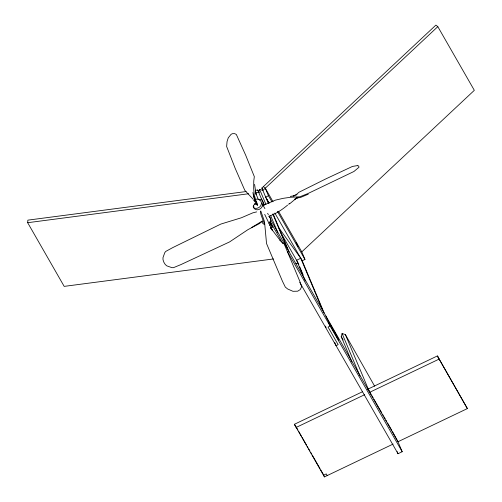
<?xml version="1.0" encoding="UTF-8"?>
<svg xmlns="http://www.w3.org/2000/svg" width="502" height="502" viewBox="0 0 502 502"><rect width="100%" height="100%" fill="white"/><g stroke="black" fill="none" stroke-linecap="round" stroke-linejoin="round"><path stroke-width="0.75" d="M273.471 258.95L64.181 286.378L27.673 222.706L27.861 220.146L246.068 191.551M268.313 203.348L261.875 188.03L435.899 25.1L437.819 26.65L262.885 190.434L259.603 189.336L258.725 192.423L255.562 192.837M351.833 361.835L341.216 336.572L342.094 333.491L345.376 334.583L374.63 386.176M256.679 202.601L254.658 203.975L253.441 205.657A4.894 2.748 -27.9 0 0 254.395 208.217C257.35 209.064 260.996 207.062 261.385 203.894A4.894 4.543 -34.2 0 0 259.54 199.79L257.3 199.037L254.903 199.514L257.633 205.161L254.658 203.975L256.679 202.601L254.903 199.514M295.803 195.24L298.841 192.322L325.798 178.907L352.473 166.426L357.575 165.578M296.418 198.196L289.491 203.931M274.858 213.086L302.198 260.764L304.971 259.44L301.79 251.866L474.327 90.322L437.819 26.65M288.524 204.283L289.453 203.454M296.205 194.883L297.015 194.174L293.275 195.962L294.994 195.629L290.313 196.395M287.596 205.111C281.955 209.861 275.648 214.04 268.62 216.356M262.665 205.964L263.864 205.042L275.41 200.129L283.141 198.34L290.545 197.261L299.845 196.79L307.801 193.615L353.91 171.502L358.98 167.266L358.673 165.93L357.775 165.817M262.132 221.464L259.12 223.767L247.975 229.634L229.533 241.945L180.883 264.61L173.435 267.679L171.941 267.66L166.871 265.884L165.258 264.523L163.878 262.282L163.018 259.791L162.981 257.677L164.794 252.613L165.723 251.439L172.795 247.58L220.83 224.074L241.33 217.786L252.851 212.829L256.647 211.894M296.425 198.058L294.799 199.206L298.577 197.399M262.496 220.899L251.803 227.4M259.44 200.078L261.523 199.087L263.462 202.469M271.958 201.86L268.463 195.767L265.683 197.091L269.179 203.191M269.561 225.31L270.948 224.651L272.391 227.161L271.005 227.826M322.692 310.431L300.754 258.254L296.594 260.243L305.304 280.969M295.954 263.751L298.031 262.759L280.298 231.83M393.122 444.069L324.436 476.9L294.429 424.272L362.356 391.798M367.288 389.439L437.361 355.943L467.375 408.578L397.986 441.741L270.189 218.872M364.778 394.635L296.092 427.472L294.429 424.272M323.476 475.225L326.25 473.901L327.21 475.576M299.763 282.369L398.023 453.726L402.19 451.731L397.521 440.63M308.259 194.192L300.372 197.518L296.155 198.064L297.975 197.562M255.386 190.327L257.714 190.02L259.264 192.73M27.673 222.706L248.584 193.753M263.362 186.644L265.276 188.194L273.044 201.741M255.6 203.222L257.633 205.161L256.917 203.241M279.834 240.414L284.27 244.192L299.631 280.875L301.677 286.692L300.177 289.61L297.711 291.185L292.948 291.304L287.652 288.983L285.318 287.094L282.482 281.302L266.537 243.552L264.523 221.689L260.795 210.965M253.102 199.225L244.8 190.314L235.162 168.27L226.634 146.477L227.036 141.639L228.241 137.855L231.058 134.348L232.357 133.689L234.603 133.626L236.323 134.429L245.679 155.187L254.326 176.641L253.767 181.015L253.686 188.476L254.194 194.77L255.587 199.463M279.984 240.169L270.559 227.801L272.222 230.092L264.698 214.36M278.955 228.027L300.754 258.254M253.566 200.034L254.84 201.81M467.375 408.578L437.361 355.943M278.484 211.223L301.79 251.866M277.393 211.348L304.971 259.44M261.875 188.03L262.653 189.386M341.216 336.572L343.155 339.961M262.239 203.944L264.924 208.625M267.604 213.3L268.375 214.636M269.141 215.973L270.672 218.646M369.673 391.767L368.706 390.092L369.641 392.313L439.03 359.143L438.095 356.922M370.445 393.122L371.223 394.478M372.001 395.833L373.168 397.866M373.946 399.222L381.715 412.776M382.493 414.131L383.271 415.487M384.049 416.842L385.21 418.875M385.988 420.23L386.766 421.586M387.544 422.941L391.817 430.396M392.595 431.751L397.026 440.066M270.371 221.853L282.783 243.508M287.439 251.627L402.19 451.731M325.34 326.074L326.112 327.429M295.157 425.25L295.935 426.606M296.713 427.961L297.874 429.988M298.652 431.343L301.369 436.081M302.148 437.437L306.421 444.885M307.199 446.24L307.971 447.596M308.749 448.951L309.916 450.978M310.688 452.333L311.466 453.689M312.244 455.044L320.006 468.586M320.784 469.941L323.501 474.679M397.126 451.58L398.023 453.726M369.905 392.326L370.601 393.988M345.376 334.583L368.405 389.37M342.094 333.491L359.972 376.023M325.923 316.072L327.323 319.404L337.413 336.999L338.812 340.325L328.722 322.736L330.128 326.062L328.044 327.059L338.135 344.654L336.051 345.646L334.652 342.32M301.507 259.126L324.129 312.941M298.251 263.274L298.853 264.705M299.757 266.857L303.076 274.751M265.276 188.194L268.463 195.767M267.127 199.608L268.626 203.178M273.138 213.902L289.058 251.784M272.837 214.109L287.621 249.268M259.603 189.336L265.941 204.408M270.766 215.885L277.7 232.388M263.563 203.028L264.165 204.458M257.714 190.02L264.152 205.337M270.151 221.834L272.391 227.161M269.787 221.871L270.948 224.651M255.851 193.527L258.455 199.721M323.74 475.237L324.436 476.9M256.102 200.787L256.873 202.77M255.643 202.337L253.24 194.65M264.265 223.61L260.858 214.272L260.325 211.26M254.589 200.097L252.876 192.517M255.43 191.664L256.064 194.374L254.596 184.385M269.417 217.247A4.625 3.602 -29.8 0 1 268.94 223.34M264.554 224.4A4.625 3.602 -29.8 0 1 262.126 221.696M261.737 203.153A4.625 3.602 -29.8 0 1 258.919 209.497A4.625 3.602 -29.8 0 1 253.774 205.989M296.839 243.985L296.124 242.73L298.056 246.871L296.839 243.985"/></g></svg>
